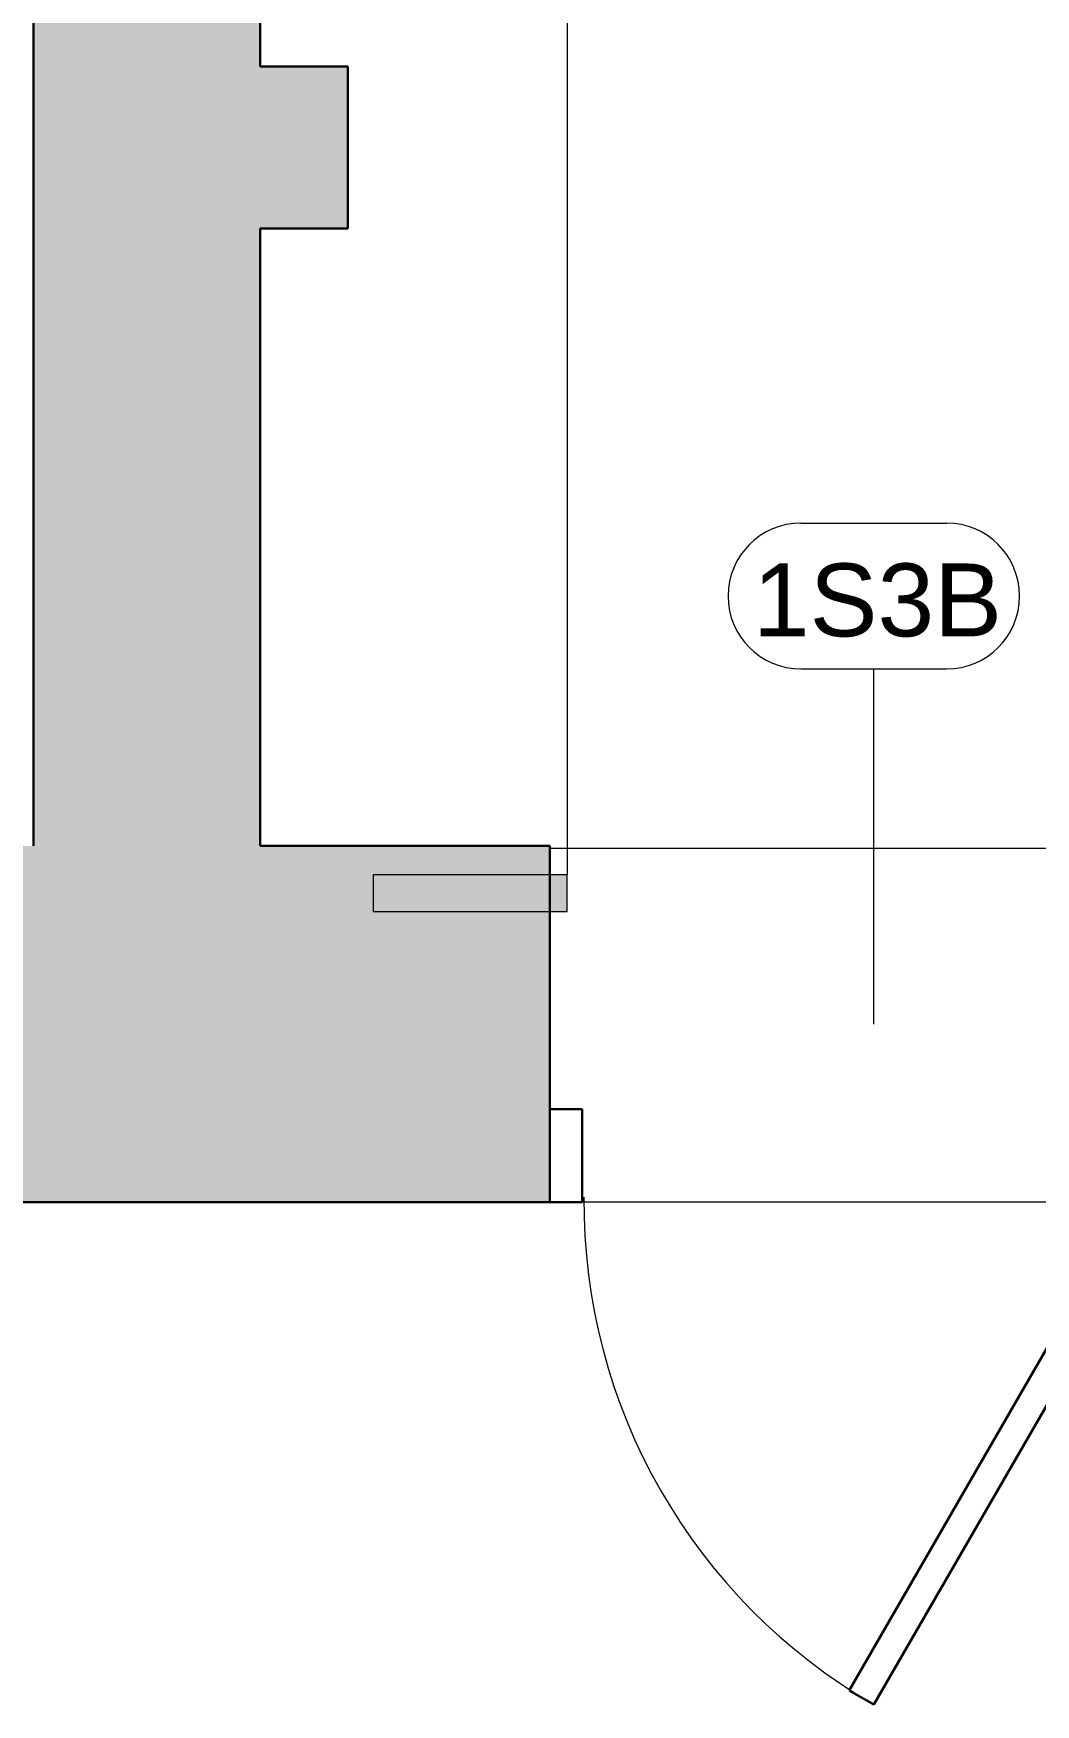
# Model space of a CAD drawing. Header units: inches. Extents: x -1287 to 1590, y -3558 to 989.
# Drawn here: x -359 to -297.1, y 53.5 to 156.6 of the extents above; entities that cross this region are included whole.
import ezdxf

# ---------------------------------------------------------------- set-up
doc = ezdxf.new("R2010")
doc.units = ezdxf.units.IN
doc.header["$MEASUREMENT"] = 0
for name, color, linetype, lineweight in [('A-DOOR', 31, 'Continuous', 18), ('A-DOOR-FRAM', 31, 'Continuous', 30), ('A-DOOR-IDEN', 31, 'Continuous', 9), ('A-FLOR', 192, 'Continuous', 18), ('A-WALL', 113, 'Continuous', 18), ('A-WALL-PATT', 111, 'Continuous', 18), ('G-ANNO-SYMB', 111, 'Continuous', 9)]:
    doc.layers.add(name, color=color, linetype=linetype, lineweight=lineweight)
doc.styles.add('Swis721 Lt BT', font='swissl.ttf', dxfattribs={"height": 4.5})

# ---------------------------------------------------------------- blocks, each defined once
blk = doc.blocks.new('Single Flush - D2 3_ X 8_-8252877-1st Floor Construction')
at = {"layer": 'A-DOOR', "lineweight": 30}
for p, q in [((-1.52, -41.14), (16.39, -10.12)), ((16.39, -10.12), (17.91, -11)), ((17.91, -11), (0, -42.01)), ((0, -42.01), (-1.52, -41.14))]:
    blk.add_line(p, q, dxfattribs=at)
at = {"layer": 'A-DOOR', "lineweight": 9}
blk.add_arc((17.91, -11), 35.81, 179.5, 240, dxfattribs=at)
at = {"layer": 'A-DOOR-FRAM'}
for p, q in [((-20, -5.25), (-20, -11)), ((-20, -5.25), (-18, -5.25)), ((-18, -5.25), (-18, -11)), ((18, -5.25), (18, -11)), ((18, -5.25), (20, -5.25)), ((20, -5.25), (20, -11)), ((-20, -11), (-18, -11)), ((18, -11), (20, -11))]:
    blk.add_line(p, q, dxfattribs=at)
blk = doc.blocks.new('Door Tag - Door Tag-41184-1st Floor Construction')
at = {"layer": 'A-DOOR-IDEN'}
for p, q in [((-0.09375, 0.09375), (0.09375, 0.09375)), ((-0.09375, -0.09375), (0.09375, -0.09375))]:
    blk.add_line(p, q, dxfattribs=at)
for centre, start, end in [((-0.09375, 0), 90, 270), ((0.09375, 0), 270, 90)]:
    blk.add_arc(centre, 0.09375, start, end, dxfattribs=at)
blk = doc.blocks.new('Section - 3_32_ x 3_8_-334918-1st Floor Construction')
at = {"layer": 'G-ANNO-SYMB'}
blk.add_hatch(color=256, dxfattribs=at).paths.add_polyline_path([(0, 0.2495), (0, 0), (-0.0469, 0), (-0.0469, 0.2495)], flags=0)
for p, q in [((0, 0.2495), (-0.0469, 0.2495)), ((-0.0469, 0.2495), (-0.0469, 0)), ((0, 0), (0, 0.2495)), ((-0.0469, 0), (0, 0))]:
    blk.add_line(p, q, dxfattribs=at)

msp = doc.modelspace()

# ---------------------------------------------------------------- hatches: boundary and pattern name
at = {"layer": 'A-WALL-PATT', "lineweight": 9}
h = msp.add_hatch(color=7, dxfattribs=at)
h.paths.add_polyline_path([(-344.96, 106.47), (-344.96, 193.93), (-358.96, 193.93), (-358.96, 106.47), (-351.23, 106.47)], flags=0)
h.paths.add_polyline_path([(-344.96, 229.93), (-344.96, 345.25), (-358.96, 345.25), (-358.96, 229.93)], flags=0)
h.paths.add_polyline_path([(-358.96, 375.25), (-344.96, 375.25), (-344.96, 424.24), (-358.96, 424.24), (-358.96, 423.46)], flags=0)
h.paths.add_polyline_path([(-344.96, 454.24), (-344.96, 543.68), (-358.96, 543.68), (-358.96, 454.24)], flags=0)
msp.add_hatch(color=7, dxfattribs=at).paths.add_polyline_path([(-339.55, 144.6), (-339.55, 154.6), (-344.96, 154.6), (-344.96, 144.6)], flags=0)
h = msp.add_hatch(color=7, dxfattribs=at)
h.paths.add_polyline_path([(-154.38, 84.47), (-154.38, 106.47), (-287.02, 106.47), (-287.02, 84.47), (-190.58, 84.47)], flags=0)
h.paths.add_polyline_path([(-50.28, 84.47), (-50.28, 106.47), (-70.38, 106.47), (-70.38, 84.47), (-62.38, 84.47)], flags=0)
h.paths.add_polyline_path([(1.72, 84.47), (1.72, 106.47), (-16.28, 106.47), (-16.28, 84.47)], flags=0)
h.paths.add_polyline_path([(-327.07, 84.47), (-327.07, 106.47), (-421.72, 106.47), (-421.72, 84.47), (-351.23, 84.47)], flags=0)
h.paths.add_polyline_path([(-511.89, 84.47), (-493.72, 84.47), (-493.72, 106.47), (-570.07, 106.47), (-570.07, 84.47)], flags=0)

# ---------------------------------------------------------------- linework, layer by layer
at = {"layer": 'A-DOOR-IDEN'}
msp.add_line((-307.07, 95.47), (-307.07, 117.4), dxfattribs=at)
at = {"layer": 'A-FLOR'}
for p, q in [((-287.02, 106.32), (-327.07, 106.32)), ((-287.02, 84.47), (-327.07, 84.47))]:
    msp.add_line(p, q, dxfattribs=at)
at = {"layer": 'A-WALL', "color": 8, "lineweight": 30}
for p, q in [((-358.96, 193.93), (-358.96, 106.47)), ((-344.96, 154.6), (-344.96, 193.93)), ((-339.55, 154.6), (-344.96, 154.6)), ((-339.55, 144.6), (-339.55, 154.6)), ((-344.96, 106.47), (-344.96, 144.6)), ((-344.96, 144.6), (-339.55, 144.6)), ((-327.07, 106.47), (-344.96, 106.47)), ((-327.07, 84.47), (-327.07, 106.47)), ((-421.72, 84.47), (-327.07, 84.47))]:
    msp.add_line(p, q, dxfattribs=at)
at = {"layer": 'G-ANNO-SYMB'}
msp.add_line((-326.01, 424.77), (-326.01, 104.68), dxfattribs=at)

# ---------------------------------------------------------------- block references
at = {"layer": 'A-DOOR'}
msp.add_blockref('Single Flush - D2 3_ X 8_-8252877-1st Floor Construction', (-307.07, 95.47), dxfattribs=at)
at = {"layer": 'A-DOOR-IDEN', "xscale": 47.99999999999997, "yscale": 47.99999999999997, "zscale": 47.99999999999997}
msp.add_blockref('Door Tag - Door Tag-41184-1st Floor Construction', (-307.07, 121.9), dxfattribs=at)
at = {"layer": 'G-ANNO-SYMB', "xscale": 47.99999999999997, "yscale": 47.99999999999997, "zscale": 47.99999999999997, "rotation": 89.99999999999947}
msp.add_blockref('Section - 3_32_ x 3_8_-334918-1st Floor Construction', (-326.01, 104.68), dxfattribs=at)

# ---------------------------------------------------------------- texts
at = {"layer": 'A-DOOR-IDEN', "insert": (-314.53, 123.91), "char_height": 4.5, "width": 17.877, "attachment_point": 1, "style": 'Swis721 Lt BT'}
msp.add_mtext('1S3B', dxfattribs=at)

doc.saveas('drawing.dxf')
